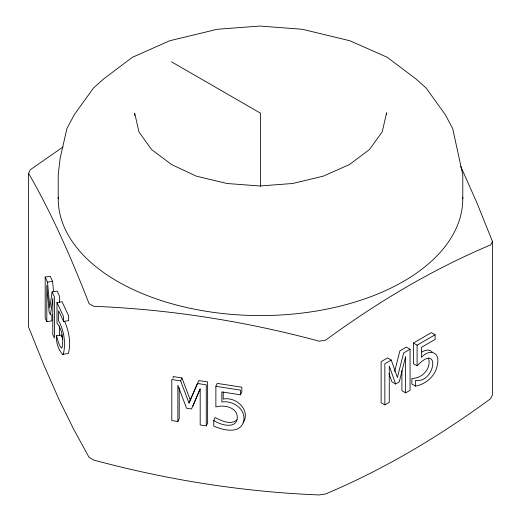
<?xml version="1.0" encoding="UTF-8"?>
<svg xmlns="http://www.w3.org/2000/svg" width="521" height="521" viewBox="0 0 521 521"><rect width="100%" height="100%" fill="white"/><g stroke="black" fill="none" stroke-linecap="round" stroke-linejoin="round"><path stroke-width="0.78" d="M386.595 114.412L386.595 112.79L382.277 131.735L369.61 149.39L349.461 164.551L323.202 176.183L292.62 183.496L259.803 185.99L226.987 183.496L196.404 176.183L171.539 164.551L151.546 149.507L138.977 131.989L134.692 113.187L134.692 115.623M59.485 302.642L59.485 296.202L57.121 291.109L52.061 291.897L49.795 307.918L47.541 282.161L45.19 277.094L50.25 276.306L52.608 281.379L53.52 291.845M394.677 371.466L399.907 350.815L406.36 347.084L410.066 349.226L410.066 390.294L405.612 392.867L401.906 390.724L401.906 370.568M192.887 406.067L199.999 389.382M188.993 403.065L197.452 383.469L206.27 384.837L206.27 425.904L200.188 424.96L200.188 388.679L191.526 408.985L186.551 408.217L177.863 385.227L177.863 421.509L171.806 420.571L171.806 379.503L180.598 380.864L188.993 403.065L198.807 380.545L207.625 381.913L207.625 422.98L206.27 425.904M460.74 166.381L476.741 202.435L492.391 241.249L492.391 395.003L490.71 398.624C439.327 436.331 384.368 469.245 325.547 493.98L319.269 494.95C243.001 491.941 167.332 479.926 93.656 460.05L89.065 457.392L73.415 428.79L58.84 399.112L44.259 365.957L28.609 327.136L28.609 173.389L30.29 169.768L63.021 146.961M180.598 380.864L181.953 377.94L173.167 376.579L173.167 378.187M177.863 421.509L179.217 418.584L179.217 387.943M213.786 420.467C220.051 424.928 236.71 429.76 237.315 417.582C237.296 407.129 223.887 404.524 215.87 406.947L215.87 386.322L217.224 383.397L241.829 387.201L241.829 391.877L240.474 394.801L221.855 391.922L221.855 402.017C233.017 400.102 246.394 409.285 243.633 421.561C239.894 434.449 222.89 430.216 213.786 426.1L213.786 420.467L215.147 417.542C221.36 420.753 230.764 425.377 237.022 419.88M492.391 241.249L490.71 244.877C431.883 269.611 376.93 302.525 325.547 340.226L319.269 341.203C245.599 321.32 169.931 309.311 93.656 306.296L89.065 303.645C71.683 259.009 52.562 214.939 28.609 173.389M243.053 422.896C251.207 410.411 236.059 396.247 223.216 399.093L223.216 392.105M417.093 365.801C440.31 341.496 435.901 383.117 415.569 380.512L415.569 386.152C426.256 384.127 436.025 375.491 437.419 364.381C440.304 351.629 429.141 348.621 421.476 357.406L421.476 347.312L435.107 339.445L435.107 334.769L431.395 332.632L413.387 343.026L413.387 363.658L417.093 365.801L417.093 345.169L435.107 334.769M391.271 360.076L384.843 363.788L384.843 404.856L381.131 402.72L381.131 361.652L387.565 357.94L391.271 360.076L397.419 377.432L403.612 352.951L410.066 349.226M389.011 373.616L391.922 381.854L395.634 383.997L399.275 381.893L405.612 356.585L405.612 392.867M384.843 404.856L389.272 402.303L389.272 366.016L395.634 383.997M421.938 352.007C424.921 350.216 429.486 348.823 432.111 351.942M56.437 335.791C55.968 342.31 58.28 349.526 62.618 354.384L63.282 354.228C66.069 343.385 64.037 330.575 58.599 320.76L58.599 310.659L63.588 321.411L68.648 320.623L68.648 315.947L62.058 301.744L56.997 302.532L56.997 323.157C62.442 329.754 63.77 339.816 61.96 347.989L61.524 348.119C58.359 344.922 57.968 339.835 56.437 335.791L61.504 335.01L62.709 339.145M47.541 282.161L52.608 281.379M45.19 277.094L45.19 318.162L46.812 321.652L51.872 320.871L51.872 314.417M62.618 354.384L68.349 353.446C71.253 343.078 68.857 331.245 64.676 321.437M215.87 386.322L240.474 390.125L240.474 394.801M171.539 61.83L260.5 113.187L260.5 186.244M413.387 343.026L417.093 345.169M415.569 386.152L411.864 384.016L411.864 378.376C422.095 378.774 431.681 368.327 428.49 358.155M52.061 291.897L54.425 296.99L54.425 338.057L52.79 334.541L52.79 298.259L50.472 314.912L49.137 312.033L46.812 285.371L46.812 321.652M56.997 302.532L63.588 316.729L63.588 321.411M181.953 377.94L190.347 400.141M462.778 198.794L462.778 174.822L452.703 128.628L445.422 114.887L426.224 88.134L415.836 78.827L387.201 57.284L349.891 40.755L302.388 29.287L259.803 26.05L217.218 29.287L169.716 40.755L132.406 57.284L103.77 78.827L93.383 88.134L74.184 114.887L66.903 128.628L60.097 158.469L58.222 174.822L58.222 198.794M61.504 335.01L61.504 336.618M59.485 325.996L59.485 335.661M462.759 197.238A202.278 116.782 0 0 1 260.5 315.576A202.278 116.782 0 0 1 58.241 197.238"/></g></svg>
